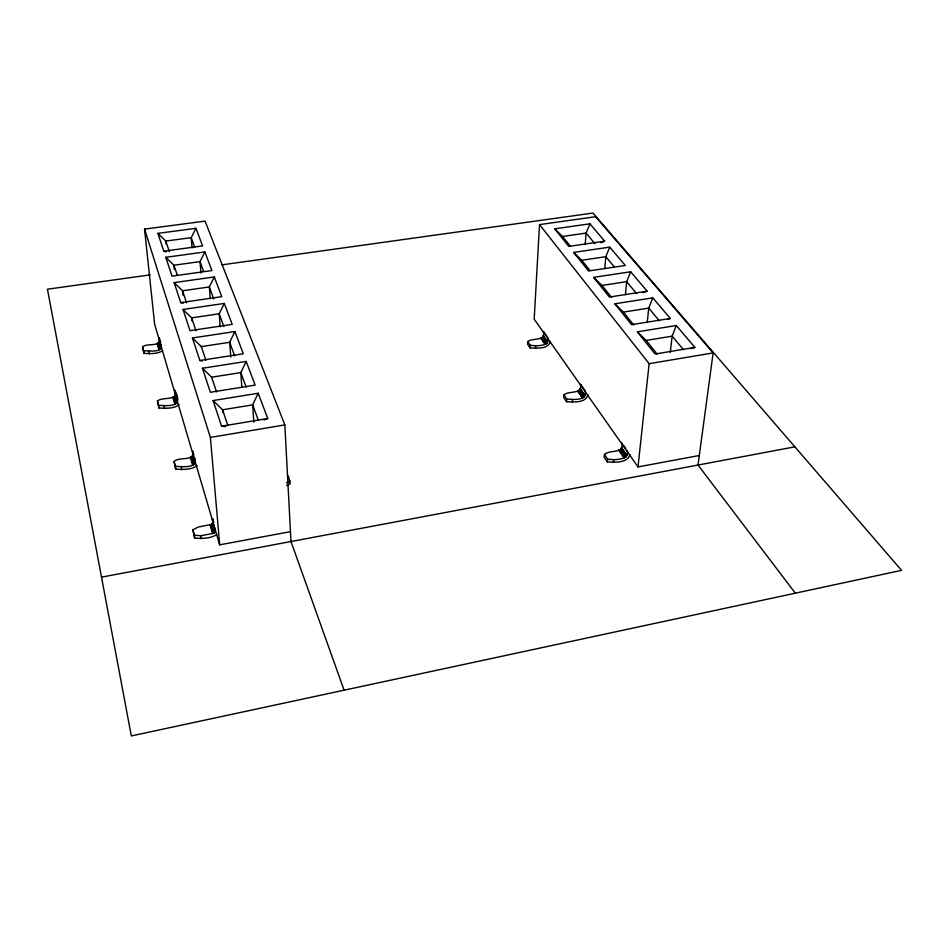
<?xml version="1.0" encoding="UTF-8"?>
<svg xmlns="http://www.w3.org/2000/svg" width="949" height="949" viewBox="0 0 949 949"><rect width="100%" height="100%" fill="white"/><g stroke="black" fill="none" stroke-linecap="round" stroke-linejoin="round"><path stroke-width="1.42" d="M197.107 465.508C191.283 470.075 182.659 469.565 175.684 469.103L174.094 461.605C178.685 456.137 195.719 462.08 192.552 451.155M194.711 457.667C198.91 469.02 181.532 466.576 175.399 466.327L174.094 461.605M216.775 534.643C210.334 538.569 201.9 538.795 194.628 538.012L192.872 529.803L198.258 527.051L211.366 524.406L212.766 522.436L212.457 518.545M215.126 528.391L215.245 531.487L213.501 533.302L200.702 535.77L194.343 535.153L192.872 529.803M546.885 336.314L543.492 331.498C545.972 341.842 532.555 337.464 527.715 341.604L527.573 344.19L530.1 347.915C536.351 347.998 548.403 349.695 550.349 341.332M530.1 347.915L530.242 345.317L527.715 341.604M795.333 593.184L698.013 465.046L713.138 352.921L595.616 216.728L539.518 224.605L534.18 319.149L638.013 466.92L699.306 455.508M535.533 348.354L535.675 345.756C540.752 345.661 550.064 345.353 547.739 337.524M563.931 394.914L566.755 399.054C572.935 399.387 587.395 401.403 585.272 390.893L580.539 384.167C582.9 394.95 568.878 390.3 563.931 394.914L563.742 397.584L566.553 401.735C573.184 401.901 585.699 403.444 587.929 394.784M566.553 401.735L566.755 399.054M572.306 402.234L572.508 399.553M585.213 244.652L586.079 233.086L589.958 223.822L604.691 241.188L600.883 242.707M604.81 268.472L605.806 256.704L609.744 247.131L625.32 265.483L588.522 270.987L573.623 252.41L609.744 247.131M621.951 443.053C624.157 454.286 609.472 449.352 604.43 454.524L604.181 457.276L607.336 461.926C614.383 462.187 627.396 463.539 629.97 454.547M607.336 461.926L607.585 459.174L604.43 454.524M625.415 294.748L626.66 281.675L630.658 271.77L647.147 291.189L643.031 292.695M613.445 462.483L613.706 459.719C619.175 459.269 629.377 459.102 627.253 450.585M647.23 322.482L648.736 308.105L652.805 297.856L670.291 318.449L667.788 319.315M638.013 466.92L649.128 363.681L539.518 224.605M670.279 352.245L672.153 336.16L676.293 325.519L694.87 347.405L690.943 348.686M159.135 338.2C161.864 347.856 146.751 342.459 142.54 346.978L143.868 353.36C149.966 353.74 157.154 354.143 162.54 350.786M142.54 346.978L143.584 350.75C148.542 350.549 163.584 353.597 160.939 344.321M157.427 401.059L158.59 405.27C172.22 406.314 183.276 406.16 174.782 390.217C179.053 401.652 162.398 396.314 157.427 401.059L158.886 407.963C165.446 408.307 173.643 409.007 179.124 404.654M225.637 426.623L221.568 426.208L213.098 400.561L258.199 393.254L252.671 404.867L253.822 422.186M246.194 361.427L255.127 385.104L210.37 392.293L202.434 368.259L246.194 361.427L240.809 372.589L241.841 387.168M202.481 360.976L199.871 360.513L192.433 337.963L234.913 331.545L229.67 342.292L230.773 357.014M224.308 303.431L232.197 324.356L190.025 330.667L183.015 309.469L224.308 303.431L219.195 313.799L220.215 326.824M183.264 303.217L180.749 302.612L174.153 282.624L214.308 276.954L209.326 286.954L210.275 298.662M204.877 251.948L211.9 270.56L172.018 276.159L165.79 257.298L204.877 251.948L200.014 261.616L200.986 273.122M166.194 251.912L163.774 251.188L157.89 233.371L195.957 228.306L191.2 237.665L192.089 247.843M286.61 485.615L290.311 483.717L288.342 476.066M286.456 482.816L290.169 480.918M263.952 419.933L267.737 418.521L258.199 393.254M101.507 577.146L794.882 446.837M344.096 690.196L290.987 541.535L284.842 424.903L205.055 221.117L144.545 229.1L154.651 324.261L219.682 544.833L290.465 531.654M144.545 229.1L210.393 437.418L284.842 424.903M649.128 363.681L713.138 352.921M221.568 426.208L267.737 418.521M694.87 347.405L655.118 354.013L637.325 331.83L676.293 325.519M637.325 331.83L646.162 340.418L672.153 336.16L683.47 349.695M670.291 318.449L631.571 324.665L614.833 303.787L652.805 297.856M202.434 368.259L211.615 377.204L240.809 372.589L246.159 387.145M614.833 303.787L623.398 312.114L648.736 308.105L659.377 320.857M199.871 360.513L243.3 353.775L234.913 331.545M647.147 291.189L609.412 297.037L593.635 277.357L630.658 271.77M192.433 337.963L201.318 346.622L229.67 342.292L234.652 355.851M593.635 277.357L601.951 285.447L626.66 281.675L636.625 293.609M573.623 252.41L581.701 260.263L605.806 256.704L614.217 266.776M180.749 302.612L221.758 296.669L214.308 276.954M604.691 241.188L568.783 246.384L554.691 228.816L589.958 223.822M554.691 228.816L562.555 236.455L586.079 233.086L594.928 243.679M150.108 274.878L47.45 289.208L131.318 735.938L901.55 570.349L592.983 213.062L221.959 264.854M163.774 251.188L202.6 245.91L195.957 228.306M530.242 345.317L535.675 345.756M607.585 459.174L613.706 459.719M157.89 233.371L165.802 241.07L169.361 251.663M165.79 257.298L173.928 265.234L177.226 275.02M174.153 282.624L182.528 290.785L186.573 302.79M183.015 309.469L191.651 317.868L195.98 330.738M213.098 400.561L222.576 409.79L227.89 425.591M562.555 236.455L570.278 246.064M581.701 260.263L589.875 270.418M601.951 285.447L611.642 297.488M623.398 312.114L633.742 324.985M646.162 340.418L657.147 354.084M623.469 445.2L625.747 448.438M543.243 335.756L547.466 341.794M580.195 388.568L584.916 395.294M621.512 447.584L626.791 455.14M543.184 336.088L547.419 342.126M580.147 388.9L584.857 395.638M621.441 447.94L626.731 455.484M543.089 336.409L547.312 342.459M580.029 389.244L584.738 395.982M621.31 448.284L626.601 455.84M542.935 336.741L547.158 342.779M579.863 389.576L584.572 396.314M621.132 448.64L626.411 456.196M542.721 337.049L546.944 343.087M579.637 389.897L584.347 396.635M620.895 448.972L626.174 456.528M542.472 337.334L546.695 343.372M579.376 390.193L584.086 396.943M620.61 449.28L625.889 456.837M542.187 337.583L546.41 343.633M579.068 390.466L583.777 397.204M620.29 449.553L625.557 457.121M541.879 337.797L546.09 343.858M578.736 390.691L583.433 397.441M619.934 449.802L625.201 457.359M541.535 337.974L545.746 344.036M578.38 390.881L583.077 397.631M619.555 450.004L624.822 457.56M541.179 338.117L545.39 344.167M578 391.024L582.698 397.773M619.163 450.146L624.43 457.715M540.823 338.2L545.034 344.25M577.633 391.107L582.318 397.856M618.76 450.253L624.027 457.821M194.581 246.847L191.2 237.665L165.802 241.07L166.087 243.988M203.584 271.331L200.014 261.616L173.928 265.234L174.343 269.552M213.703 298.852L209.326 286.954L182.528 290.785L182.943 295.186M223.881 326.551L219.195 313.799L191.651 317.868L191.912 320.774M258.425 420.502L252.671 404.867L222.576 409.79L222.813 412.685M201.318 346.622L205.933 360.3M211.615 377.204L216.562 391.901M159.349 337.998L160.784 342.886M192.825 451.285L193.952 455.117M212.718 518.617L213.822 522.318M159.432 341.059L161.235 347.192M175.221 394.642L177.238 401.474M192.884 454.571L195.138 462.246M212.778 522.069L215.328 530.752M159.432 341.391L161.188 347.856M175.221 394.974L177.178 402.162M192.884 454.927L195.079 462.958M212.766 522.436L215.245 531.487M159.266 342.043L161.069 348.176M175.031 395.662L177.048 402.495M192.683 455.627L194.936 463.314M212.552 523.172L215.103 531.855M159.088 342.352L160.891 348.485M174.853 395.982L176.858 402.827M192.481 455.971L194.735 463.646M212.339 523.516L214.889 532.199M158.863 342.648L160.666 348.781M174.616 396.279L176.621 403.123M192.232 456.279L194.486 463.966M212.066 523.848L214.616 532.531M158.59 342.897L160.393 349.03M174.319 396.552L176.336 403.396M191.923 456.564L194.177 464.239M211.734 524.145L214.284 532.828M158.281 343.123L160.073 349.256M173.999 396.777L176.004 403.622M191.568 456.801L193.821 464.488M211.366 524.406L213.905 533.089M157.937 343.301L159.729 349.434M173.631 396.967L175.636 403.823M191.188 457.003L193.43 464.69M210.951 524.619L213.501 533.302M157.57 343.431L159.361 349.576M173.24 397.109L175.245 403.966M190.773 457.157L193.015 464.844M210.524 524.785L213.062 533.468M157.19 343.514L158.969 349.659M172.837 397.204L174.83 404.049M190.346 457.264L192.588 464.951M210.073 524.892L212.6 533.587M143.584 350.75L143.868 353.36M148.898 351.189L149.183 353.799M158.59 405.27L158.886 407.963M164.213 405.769L164.497 408.461M175.399 466.327L175.684 469.103M181.366 466.884L181.65 469.66M194.343 535.153L194.628 538.012M200.702 535.77L200.974 538.641M210.393 437.418L219.682 544.833"/></g></svg>
